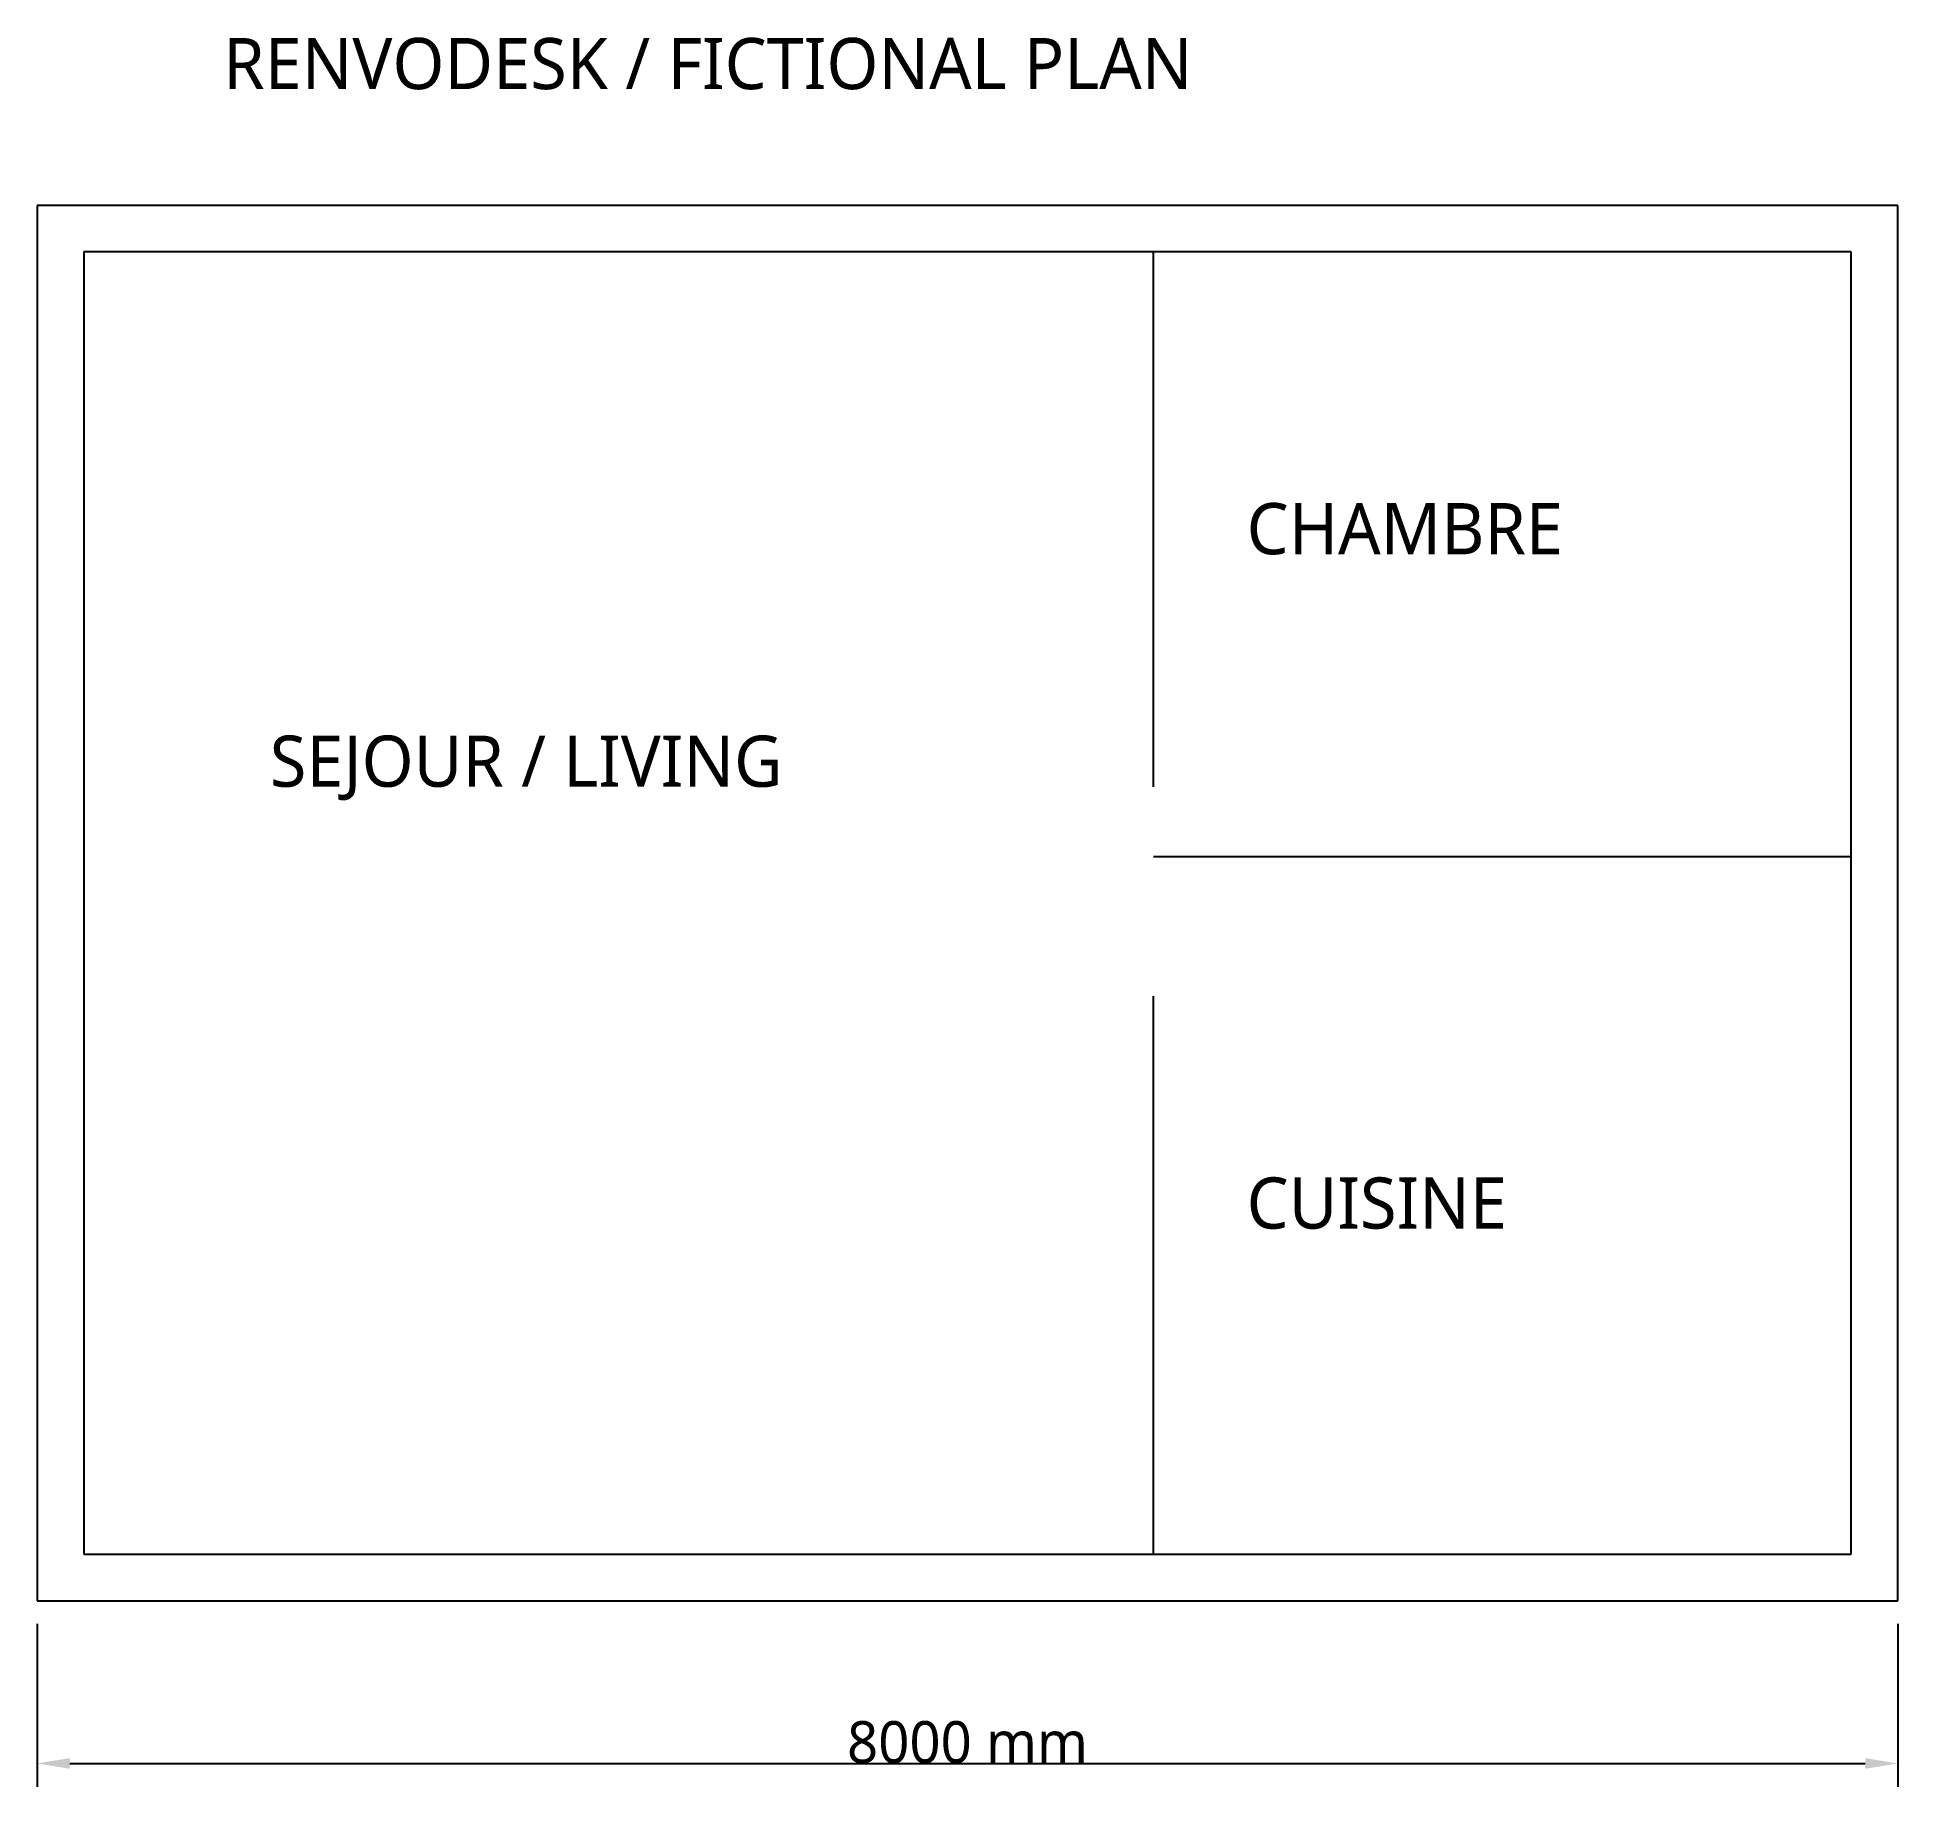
# Model space of a CAD drawing. Header units: millimetres. Extents: x 0 to 8000, y -878 to 6723.
import ezdxf

# ---------------------------------------------------------------- set-up
doc = ezdxf.new("R2010")
doc.units = ezdxf.units.MM
for name, color, linetype in [('DIMENSIONS', 4, 'Continuous'), ('LABELS', 3, 'Continuous'), ('WALLS', 7, 'Continuous')]:
    doc.layers.add(name, color=color, linetype=linetype)
doc.styles.get("Standard").update_dxf_attribs({"font": 'NotoSans-Regular.ttf'})
doc.dimstyles.get("Standard").update_dxf_attribs({"dimtxt": 2.5, "dimasz": 2.5, "dimexe": 1.25, "dimexo": 0.625, "dimtad": 1, "dimcen": 2.5, "dimazin": 3, "dimtfac": 1, "dimtmove": 0, "dimatfit": 3})

msp = doc.modelspace()

# ---------------------------------------------------------------- linework, layer by layer
at = {"layer": 'WALLS'}
for p, q in [((8000, 6000), (0, 6000)), ((0, 6000), (0, 0)), ((8000, 0), (8000, 6000)), ((7800, 5800), (200, 5800)), ((200, 5800), (200, 200)), ((4800, 3500), (4800, 5800)), ((7800, 200), (7800, 5800)), ((4800, 3200), (7800, 3200)), ((4800, 200), (4800, 2600)), ((200, 200), (7800, 200)), ((0, 0), (8000, 0))]:
    msp.add_line(p, q, dxfattribs=at)

# ---------------------------------------------------------------- texts
at = {"layer": 'LABELS'}
for s, p in [('RENVODESK / FICTIONAL PLAN', (800, 6500)), ('CHAMBRE', (5200, 4500)), ('SEJOUR / LIVING', (1000, 3500)), ('CUISINE', (5200, 1600))]:
    msp.add_text(s, height=220, dxfattribs=at).set_placement(p)

# ---------------------------------------------------------------- dimensions: what is measured, and where the dimension line sits
at = {"layer": 'DIMENSIONS'}
msp.add_linear_dim(base=(0, -700), p1=(0, 0), p2=(8000, 0), text='8000 mm', dimstyle='Standard', override={"dimtxt": 180, "dimasz": 140, "dimexe": 100, "dimexo": 100, "dimtad": 1}, dxfattribs=at).render()

doc.saveas('drawing.dxf')
